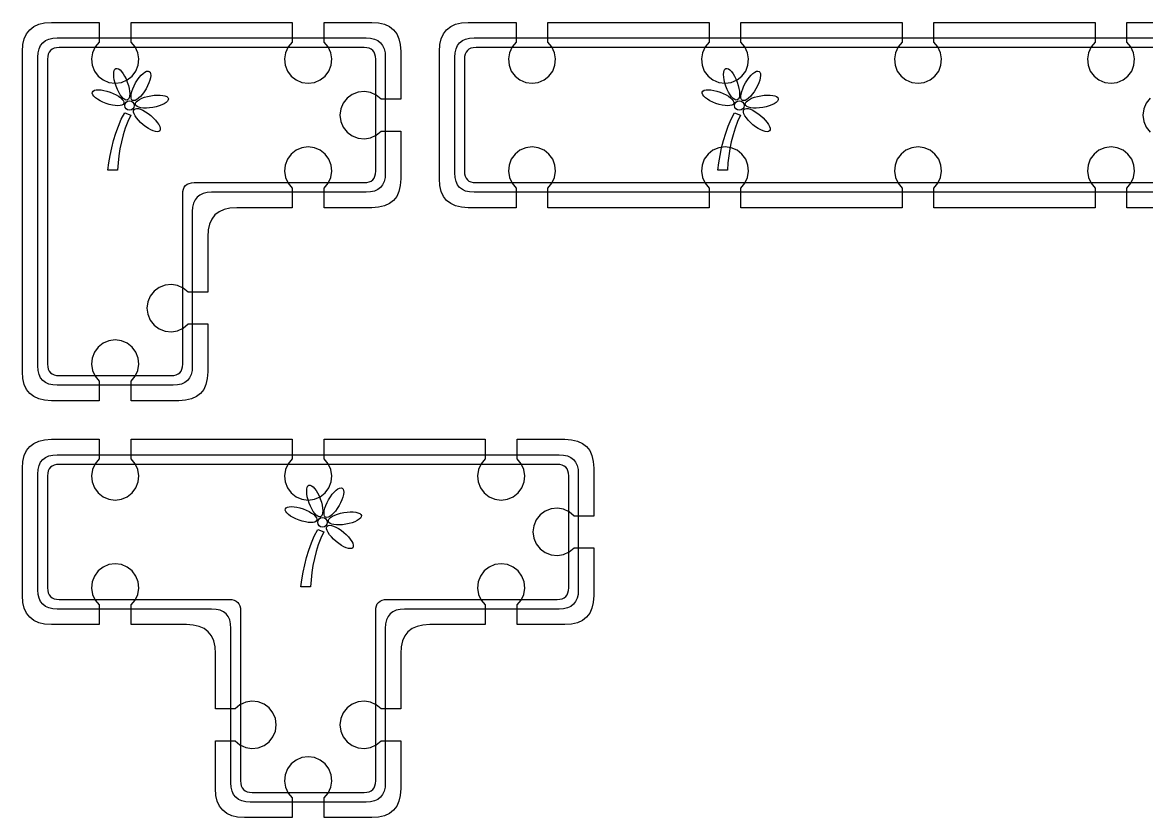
# Model space of a CAD drawing. Extents: x 4 to 296, y 4 to 585.
# Drawn here: x 67.2 to 183.7, y 502.3 to 584.7 of the extents above; entities that cross this region are included whole.
import ezdxf

# ---------------------------------------------------------------- set-up
doc = ezdxf.new("R2010")
doc.units = 0
doc.layers.add('CUT', color=1, linetype='CONTINUOUS')
doc.layers.add('RASTER', color=7, linetype='CONTINUOUS')

msp = doc.modelspace()

# ---------------------------------------------------------------- linework, layer by layer
at = {"layer": 'CUT'}
for points in [[(67.2, 581.7), (67.247, 582.403), (67.388, 583.013), (67.622, 583.528), (67.95, 583.95), (68.372, 584.278), (68.888, 584.513), (69.497, 584.653), (70.2, 584.7), (75.15, 584.7), (75.15, 582.661), (74.731, 582.162), (74.458, 581.569), (74.351, 580.926), (74.418, 580.277), (74.653, 579.669), (75.041, 579.145), (75.553, 578.741), (76.154, 578.487), (76.8, 578.4), (77.446, 578.487), (78.047, 578.741), (78.559, 579.145), (78.947, 579.669), (79.182, 580.277), (79.249, 580.926), (79.142, 581.569), (78.869, 582.162), (78.45, 582.661), (78.45, 584.7), (95.15, 584.7), (95.15, 582.661), (94.731, 582.162), (94.458, 581.569), (94.351, 580.926), (94.418, 580.277), (94.653, 579.669), (95.041, 579.145), (95.553, 578.741), (96.154, 578.487), (96.8, 578.4), (97.446, 578.487), (98.047, 578.741), (98.559, 579.145), (98.947, 579.669), (99.182, 580.277), (99.249, 580.926), (99.142, 581.569), (98.869, 582.162), (98.45, 582.661), (98.45, 584.7), (103.4, 584.7), (104.103, 584.653), (104.713, 584.513), (105.228, 584.278), (105.65, 583.95), (105.978, 583.528), (106.213, 583.013), (106.353, 582.403), (106.4, 581.7), (106.4, 576.75), (104.361, 576.75), (103.862, 577.169), (103.269, 577.442), (102.626, 577.549), (101.977, 577.482), (101.369, 577.247), (100.845, 576.859), (100.441, 576.347), (100.187, 575.746), (100.1, 575.1), (100.187, 574.454), (100.441, 573.853), (100.845, 573.341), (101.369, 572.953), (101.977, 572.718), (102.626, 572.651), (103.269, 572.758), (103.862, 573.031), (104.361, 573.45), (106.4, 573.45), (106.4, 568.5), (106.353, 567.797), (106.213, 567.188), (105.978, 566.672), (105.65, 566.25), (105.228, 565.922), (104.713, 565.688), (104.103, 565.547), (103.4, 565.5), (98.45, 565.5), (98.45, 567.539), (98.869, 568.038), (99.142, 568.631), (99.249, 569.274), (99.182, 569.923), (98.947, 570.531), (98.559, 571.055), (98.047, 571.459), (97.446, 571.713), (96.8, 571.8), (96.154, 571.713), (95.553, 571.459), (95.041, 571.055), (94.653, 570.531), (94.418, 569.923), (94.351, 569.274), (94.458, 568.631), (94.731, 568.038), (95.15, 567.539), (95.15, 565.5), (89.4, 565.5), (88.697, 565.453), (88.088, 565.313), (87.572, 565.078), (87.15, 564.75), (86.822, 564.328), (86.588, 563.813), (86.447, 563.203), (86.4, 562.5), (86.4, 556.75), (84.361, 556.75), (83.862, 557.169), (83.269, 557.442), (82.626, 557.549), (81.977, 557.482), (81.369, 557.247), (80.845, 556.859), (80.441, 556.347), (80.187, 555.746), (80.1, 555.1), (80.187, 554.454), (80.441, 553.853), (80.845, 553.341), (81.369, 552.953), (81.977, 552.718), (82.626, 552.651), (83.269, 552.758), (83.862, 553.031), (84.361, 553.45), (86.4, 553.45), (86.4, 548.5), (86.353, 547.797), (86.213, 547.188), (85.978, 546.672), (85.65, 546.25), (85.228, 545.922), (84.713, 545.688), (84.103, 545.547), (83.4, 545.5), (78.45, 545.5), (78.45, 547.539), (78.869, 548.038), (79.142, 548.631), (79.249, 549.274), (79.182, 549.923), (78.947, 550.531), (78.559, 551.055), (78.047, 551.459), (77.446, 551.713), (76.8, 551.8), (76.154, 551.713), (75.553, 551.459), (75.041, 551.055), (74.653, 550.531), (74.418, 549.923), (74.351, 549.274), (74.458, 548.631), (74.731, 548.038), (75.15, 547.539), (75.15, 545.5), (70.2, 545.5), (69.497, 545.547), (68.887, 545.688), (68.372, 545.922), (67.95, 546.25), (67.622, 546.672), (67.388, 547.188), (67.247, 547.797), (67.2, 548.5)], [(67.2, 538.5), (67.247, 539.203), (67.388, 539.813), (67.622, 540.328), (67.95, 540.75), (68.372, 541.078), (68.888, 541.313), (69.497, 541.453), (70.2, 541.5), (75.15, 541.5), (75.15, 539.461), (74.731, 538.962), (74.458, 538.369), (74.351, 537.726), (74.418, 537.077), (74.653, 536.469), (75.041, 535.945), (75.553, 535.541), (76.154, 535.287), (76.8, 535.2), (77.446, 535.287), (78.047, 535.541), (78.559, 535.945), (78.947, 536.469), (79.182, 537.077), (79.249, 537.726), (79.142, 538.369), (78.869, 538.962), (78.45, 539.461), (78.45, 541.5), (95.15, 541.5), (95.15, 539.461), (94.731, 538.962), (94.458, 538.369), (94.351, 537.726), (94.418, 537.077), (94.653, 536.469), (95.041, 535.945), (95.553, 535.541), (96.154, 535.287), (96.8, 535.2), (97.446, 535.287), (98.047, 535.541), (98.559, 535.945), (98.947, 536.469), (99.182, 537.077), (99.249, 537.726), (99.142, 538.369), (98.869, 538.962), (98.45, 539.461), (98.45, 541.5), (115.15, 541.5), (115.15, 539.461), (114.731, 538.962), (114.458, 538.369), (114.351, 537.726), (114.418, 537.077), (114.653, 536.469), (115.041, 535.945), (115.553, 535.541), (116.154, 535.287), (116.8, 535.2), (117.446, 535.287), (118.047, 535.541), (118.559, 535.945), (118.947, 536.469), (119.182, 537.077), (119.249, 537.726), (119.142, 538.369), (118.869, 538.962), (118.45, 539.461), (118.45, 541.5), (123.4, 541.5), (124.103, 541.453), (124.712, 541.313), (125.228, 541.078), (125.65, 540.75), (125.978, 540.328), (126.212, 539.813), (126.353, 539.203), (126.4, 538.5), (126.4, 533.55), (124.361, 533.55), (123.862, 533.969), (123.269, 534.242), (122.626, 534.349), (121.977, 534.282), (121.369, 534.047), (120.845, 533.659), (120.441, 533.147), (120.187, 532.546), (120.1, 531.9), (120.187, 531.254), (120.441, 530.653), (120.845, 530.141), (121.369, 529.753), (121.977, 529.518), (122.626, 529.451), (123.269, 529.558), (123.862, 529.831), (124.361, 530.25), (126.4, 530.25), (126.4, 525.3), (126.353, 524.597), (126.213, 523.988), (125.978, 523.472), (125.65, 523.05), (125.228, 522.722), (124.713, 522.488), (124.103, 522.347), (123.4, 522.3), (118.45, 522.3), (118.45, 524.339), (118.869, 524.838), (119.142, 525.431), (119.249, 526.074), (119.182, 526.723), (118.947, 527.331), (118.559, 527.855), (118.047, 528.259), (117.446, 528.513), (116.8, 528.6), (116.154, 528.513), (115.553, 528.259), (115.041, 527.855), (114.653, 527.331), (114.418, 526.723), (114.351, 526.074), (114.458, 525.431), (114.731, 524.838), (115.15, 524.339), (115.15, 522.3), (109.4, 522.3), (108.697, 522.253), (108.088, 522.113), (107.572, 521.878), (107.15, 521.55), (106.822, 521.128), (106.588, 520.613), (106.447, 520.003), (106.4, 519.3), (106.4, 513.55), (104.361, 513.55), (103.862, 513.969), (103.269, 514.242), (102.626, 514.349), (101.977, 514.282), (101.369, 514.047), (100.845, 513.659), (100.441, 513.147), (100.187, 512.546), (100.1, 511.9), (100.187, 511.254), (100.441, 510.653), (100.845, 510.141), (101.369, 509.753), (101.977, 509.518), (102.626, 509.451), (103.269, 509.558), (103.862, 509.831), (104.361, 510.25), (106.4, 510.25), (106.4, 505.3), (106.353, 504.597), (106.213, 503.988), (105.978, 503.472), (105.65, 503.05), (105.228, 502.722), (104.713, 502.488), (104.103, 502.347), (103.4, 502.3), (98.45, 502.3), (98.45, 504.339), (98.869, 504.838), (99.142, 505.431), (99.249, 506.074), (99.182, 506.723), (98.947, 507.331), (98.559, 507.855), (98.047, 508.259), (97.446, 508.513), (96.8, 508.6), (96.154, 508.513), (95.553, 508.259), (95.041, 507.855), (94.653, 507.331), (94.418, 506.723), (94.351, 506.074), (94.458, 505.431), (94.731, 504.838), (95.15, 504.339), (95.15, 502.3), (90.2, 502.3), (89.497, 502.347), (88.887, 502.488), (88.372, 502.722), (87.95, 503.05), (87.622, 503.472), (87.387, 503.988), (87.247, 504.597), (87.2, 505.3), (87.2, 510.25), (89.239, 510.25), (89.738, 509.831), (90.331, 509.558), (90.974, 509.451), (91.623, 509.518), (92.231, 509.753), (92.755, 510.141), (93.159, 510.653), (93.413, 511.254), (93.5, 511.9), (93.413, 512.546), (93.159, 513.147), (92.755, 513.659), (92.231, 514.047), (91.623, 514.282), (90.974, 514.349), (90.331, 514.242), (89.738, 513.969), (89.239, 513.55), (87.2, 513.55), (87.2, 519.3), (87.153, 520.003), (87.012, 520.613), (86.778, 521.128), (86.45, 521.55), (86.028, 521.878), (85.512, 522.113), (84.903, 522.253), (84.2, 522.3), (78.45, 522.3), (78.45, 524.339), (78.869, 524.838), (79.142, 525.431), (79.249, 526.074), (79.182, 526.723), (78.947, 527.331), (78.559, 527.855), (78.047, 528.259), (77.446, 528.513), (76.8, 528.6), (76.154, 528.513), (75.553, 528.259), (75.041, 527.855), (74.653, 527.331), (74.418, 526.723), (74.351, 526.074), (74.458, 525.431), (74.731, 524.838), (75.15, 524.339), (75.15, 522.3), (70.2, 522.3), (69.497, 522.347), (68.887, 522.488), (68.372, 522.722), (67.95, 523.05), (67.622, 523.472), (67.388, 523.988), (67.247, 524.597), (67.2, 525.3)]]:
    msp.add_lwpolyline(points, close=True, dxfattribs=at)
for points in [[(186.6, 565.5), (181.65, 565.5), (181.65, 567.539), (182.069, 568.038), (182.342, 568.631), (182.449, 569.274), (182.382, 569.923), (182.147, 570.531), (181.759, 571.055), (181.247, 571.459), (180.646, 571.713), (180, 571.8), (179.354, 571.713), (178.753, 571.459), (178.241, 571.055), (177.853, 570.531), (177.618, 569.923), (177.551, 569.274), (177.658, 568.631), (177.931, 568.038), (178.35, 567.539), (178.35, 565.5), (161.65, 565.5), (161.65, 567.539), (162.069, 568.038), (162.342, 568.631), (162.449, 569.274), (162.382, 569.923), (162.147, 570.531), (161.759, 571.055), (161.247, 571.459), (160.646, 571.713), (160, 571.8), (159.354, 571.713), (158.753, 571.459), (158.241, 571.055), (157.853, 570.531), (157.618, 569.923), (157.551, 569.274), (157.658, 568.631), (157.931, 568.038), (158.35, 567.539), (158.35, 565.5), (141.65, 565.5), (141.65, 567.539), (142.069, 568.038), (142.342, 568.631), (142.449, 569.274), (142.382, 569.923), (142.147, 570.531), (141.759, 571.055), (141.247, 571.459), (140.646, 571.713), (140, 571.8), (139.354, 571.713), (138.753, 571.459), (138.241, 571.055), (137.853, 570.531), (137.618, 569.923), (137.551, 569.274), (137.658, 568.631), (137.931, 568.038), (138.35, 567.539), (138.35, 565.5), (121.65, 565.5), (121.65, 567.539), (122.069, 568.038), (122.342, 568.631), (122.449, 569.274), (122.382, 569.923), (122.147, 570.531), (121.759, 571.055), (121.247, 571.459), (120.646, 571.713), (120, 571.8), (119.354, 571.713), (118.753, 571.459), (118.241, 571.055), (117.853, 570.531), (117.618, 569.923), (117.551, 569.274), (117.658, 568.631), (117.931, 568.038), (118.35, 567.539), (118.35, 565.5), (113.4, 565.5), (112.697, 565.547), (112.088, 565.688), (111.572, 565.922), (111.15, 566.25), (110.822, 566.672), (110.588, 567.188), (110.447, 567.797), (110.4, 568.5), (110.4, 581.7), (110.447, 582.403), (110.588, 583.013), (110.822, 583.528), (111.15, 583.95), (111.572, 584.278), (112.088, 584.513), (112.697, 584.653), (113.4, 584.7), (118.35, 584.7), (118.35, 582.661), (117.931, 582.162), (117.658, 581.569), (117.551, 580.926), (117.618, 580.277), (117.853, 579.669), (118.241, 579.145), (118.753, 578.741), (119.354, 578.487), (120, 578.4), (120.646, 578.487), (121.247, 578.741), (121.759, 579.145), (122.147, 579.669), (122.382, 580.277), (122.449, 580.926), (122.342, 581.569), (122.069, 582.162), (121.65, 582.661), (121.65, 584.7), (138.35, 584.7), (138.35, 582.661), (137.931, 582.162), (137.658, 581.569), (137.551, 580.926), (137.618, 580.277), (137.853, 579.669), (138.241, 579.145), (138.753, 578.741), (139.354, 578.487), (140, 578.4), (140.646, 578.487), (141.247, 578.741), (141.759, 579.145), (142.147, 579.669), (142.382, 580.277), (142.449, 580.926), (142.342, 581.569), (142.069, 582.162), (141.65, 582.661), (141.65, 584.7), (158.35, 584.7), (158.35, 582.661), (157.931, 582.162), (157.658, 581.569), (157.551, 580.926), (157.618, 580.277), (157.853, 579.669), (158.241, 579.145), (158.753, 578.741), (159.354, 578.487), (160, 578.4), (160.646, 578.487), (161.247, 578.741), (161.759, 579.145), (162.147, 579.669), (162.382, 580.277), (162.449, 580.926), (162.342, 581.569), (162.069, 582.162), (161.65, 582.661), (161.65, 584.7), (178.35, 584.7), (178.35, 582.661), (177.931, 582.162), (177.658, 581.569), (177.551, 580.926), (177.618, 580.277), (177.853, 579.669), (178.241, 579.145), (178.753, 578.741), (179.354, 578.487), (180, 578.4), (180.646, 578.487), (181.247, 578.741), (181.759, 579.145), (182.147, 579.669), (182.382, 580.277), (182.449, 580.926), (182.342, 581.569), (182.069, 582.162), (181.65, 582.661), (181.65, 584.7), (186.6, 584.7)], [(184.045, 576.859), (183.641, 576.347), (183.387, 575.746), (183.3, 575.1), (183.387, 574.454), (183.641, 573.853), (184.045, 573.341)]]:
    msp.add_lwpolyline(points, dxfattribs=at)
at = {"layer": 'RASTER'}
for points in [[(68.8, 581.1), (68.831, 581.569), (68.925, 581.975), (69.081, 582.319), (69.3, 582.6), (69.581, 582.819), (69.925, 582.975), (70.331, 583.069), (70.8, 583.1), (102.8, 583.1), (103.269, 583.069), (103.675, 582.975), (104.019, 582.819), (104.3, 582.6), (104.519, 582.319), (104.675, 581.975), (104.769, 581.569), (104.8, 581.1), (104.8, 569.1), (104.769, 568.631), (104.675, 568.225), (104.519, 567.881), (104.3, 567.6), (104.019, 567.381), (103.675, 567.225), (103.269, 567.131), (102.8, 567.1), (86.8, 567.1), (86.331, 567.069), (85.925, 566.975), (85.581, 566.819), (85.3, 566.6), (85.081, 566.319), (84.925, 565.975), (84.831, 565.569), (84.8, 565.1), (84.8, 549.1), (84.769, 548.631), (84.675, 548.225), (84.519, 547.881), (84.3, 547.6), (84.019, 547.381), (83.675, 547.225), (83.269, 547.131), (82.8, 547.1), (70.8, 547.1), (70.331, 547.131), (69.925, 547.225), (69.581, 547.381), (69.3, 547.6), (69.081, 547.881), (68.925, 548.225), (68.831, 548.631), (68.8, 549.1)], [(69.8, 580.9), (69.8, 549.3), (69.819, 549.019), (69.875, 548.775), (69.969, 548.569), (70.1, 548.4), (70.269, 548.269), (70.475, 548.175), (70.719, 548.119), (71, 548.1), (82.6, 548.1), (82.881, 548.119), (83.125, 548.175), (83.331, 548.269), (83.5, 548.4), (83.631, 548.569), (83.725, 548.775), (83.781, 549.019), (83.8, 549.3), (83.8, 566.9), (83.819, 567.181), (83.875, 567.425), (83.969, 567.631), (84.1, 567.8), (84.269, 567.931), (84.475, 568.025), (84.719, 568.081), (85, 568.1), (102.6, 568.1), (102.881, 568.119), (103.125, 568.175), (103.331, 568.269), (103.5, 568.4), (103.631, 568.569), (103.725, 568.775), (103.781, 569.019), (103.8, 569.3), (103.8, 580.9), (103.781, 581.181), (103.725, 581.425), (103.631, 581.631), (103.5, 581.8), (103.331, 581.931), (103.125, 582.025), (102.881, 582.081), (102.6, 582.1), (71, 582.1), (70.719, 582.081), (70.475, 582.025), (70.269, 581.931), (70.1, 581.8), (69.969, 581.631), (69.875, 581.425), (69.819, 581.181), (69.8, 580.9)], [(76.888, 579.937), (77.018, 579.947), (77.162, 579.892), (77.316, 579.777), (77.474, 579.609), (77.633, 579.394), (77.788, 579.136), (77.933, 578.842), (78.065, 578.518), (78.173, 578.185), (78.25, 577.866), (78.297, 577.57), (78.314, 577.302), (78.3, 577.072), (78.256, 576.885), (78.181, 576.75), (78.076, 576.675), (77.946, 576.665), (77.803, 576.72), (77.649, 576.835), (77.49, 577.002), (77.331, 577.218), (77.176, 577.476), (77.031, 577.769), (76.9, 578.094), (76.792, 578.427), (76.714, 578.746), (76.667, 579.042), (76.65, 579.309), (76.664, 579.54), (76.708, 579.726), (76.783, 579.861), (76.888, 579.937)], [(80.334, 579.636), (80.425, 579.543), (80.475, 579.397), (80.486, 579.206), (80.459, 578.976), (80.397, 578.716), (80.299, 578.432), (80.167, 578.132), (80.003, 577.822), (79.817, 577.526), (79.623, 577.262), (79.426, 577.035), (79.232, 576.85), (79.046, 576.712), (78.875, 576.626), (78.724, 576.597), (78.598, 576.629), (78.507, 576.722), (78.457, 576.868), (78.446, 577.059), (78.473, 577.288), (78.535, 577.549), (78.633, 577.833), (78.765, 578.133), (78.929, 578.442), (79.115, 578.739), (79.309, 579.003), (79.506, 579.23), (79.7, 579.415), (79.886, 579.552), (80.057, 579.638), (80.208, 579.668), (80.334, 579.636)], [(140.088, 579.937), (140.218, 579.947), (140.362, 579.892), (140.516, 579.777), (140.674, 579.609), (140.833, 579.394), (140.988, 579.136), (141.133, 578.842), (141.265, 578.518), (141.373, 578.185), (141.45, 577.866), (141.497, 577.57), (141.514, 577.302), (141.5, 577.072), (141.456, 576.885), (141.381, 576.75), (141.276, 576.675), (141.146, 576.665), (141.003, 576.72), (140.849, 576.835), (140.69, 577.002), (140.531, 577.218), (140.376, 577.476), (140.231, 577.769), (140.1, 578.094), (139.992, 578.427), (139.914, 578.746), (139.867, 579.042), (139.85, 579.309), (139.864, 579.54), (139.908, 579.726), (139.983, 579.861), (140.088, 579.937)], [(143.534, 579.636), (143.625, 579.543), (143.675, 579.397), (143.686, 579.206), (143.659, 578.976), (143.597, 578.716), (143.499, 578.432), (143.367, 578.132), (143.203, 577.822), (143.017, 577.526), (142.823, 577.262), (142.626, 577.035), (142.432, 576.85), (142.246, 576.712), (142.075, 576.626), (141.924, 576.597), (141.798, 576.629), (141.707, 576.722), (141.657, 576.868), (141.646, 577.059), (141.673, 577.288), (141.735, 577.549), (141.833, 577.833), (141.965, 578.133), (142.129, 578.442), (142.315, 578.739), (142.509, 579.003), (142.706, 579.23), (142.9, 579.415), (143.086, 579.552), (143.257, 579.638), (143.408, 579.668), (143.534, 579.636)], [(74.443, 577.492), (74.519, 577.597), (74.654, 577.672), (74.84, 577.716), (75.071, 577.73), (75.338, 577.713), (75.634, 577.666), (75.953, 577.588), (76.286, 577.48), (76.611, 577.349), (76.904, 577.204), (77.162, 577.049), (77.378, 576.89), (77.545, 576.731), (77.66, 576.577), (77.715, 576.434), (77.705, 576.304), (77.63, 576.199), (77.495, 576.124), (77.308, 576.08), (77.078, 576.066), (76.81, 576.083), (76.514, 576.13), (76.195, 576.207), (75.862, 576.315), (75.538, 576.447), (75.244, 576.592), (74.986, 576.747), (74.771, 576.906), (74.603, 577.064), (74.488, 577.218), (74.433, 577.362), (74.443, 577.492)], [(82.318, 576.803), (82.305, 576.673), (82.225, 576.541), (82.086, 576.41), (81.893, 576.283), (81.653, 576.163), (81.373, 576.056), (81.058, 575.964), (80.716, 575.891), (80.369, 575.842), (80.042, 575.821), (79.742, 575.826), (79.475, 575.856), (79.251, 575.91), (79.075, 575.986), (78.955, 576.083), (78.899, 576.2), (78.912, 576.329), (78.991, 576.461), (79.13, 576.593), (79.323, 576.72), (79.563, 576.839), (79.844, 576.946), (80.158, 577.039), (80.501, 577.112), (80.847, 577.16), (81.174, 577.181), (81.475, 577.176), (81.741, 577.146), (81.966, 577.092), (82.142, 577.017), (82.261, 576.919), (82.318, 576.803)], [(137.643, 577.492), (137.719, 577.597), (137.854, 577.672), (138.04, 577.716), (138.271, 577.73), (138.538, 577.713), (138.834, 577.666), (139.153, 577.588), (139.486, 577.48), (139.811, 577.349), (140.104, 577.204), (140.362, 577.049), (140.578, 576.89), (140.745, 576.731), (140.86, 576.577), (140.915, 576.434), (140.905, 576.304), (140.83, 576.199), (140.695, 576.124), (140.508, 576.08), (140.278, 576.066), (140.01, 576.083), (139.714, 576.13), (139.395, 576.207), (139.062, 576.315), (138.738, 576.447), (138.444, 576.592), (138.186, 576.747), (137.971, 576.906), (137.803, 577.064), (137.688, 577.218), (137.633, 577.362), (137.643, 577.492)], [(145.518, 576.803), (145.505, 576.673), (145.425, 576.541), (145.286, 576.41), (145.093, 576.283), (144.853, 576.163), (144.573, 576.056), (144.258, 575.964), (143.916, 575.891), (143.569, 575.842), (143.242, 575.821), (142.942, 575.826), (142.675, 575.856), (142.451, 575.91), (142.275, 575.986), (142.155, 576.083), (142.099, 576.2), (142.112, 576.329), (142.191, 576.461), (142.33, 576.593), (142.523, 576.72), (142.763, 576.839), (143.044, 576.946), (143.358, 577.039), (143.701, 577.112), (144.047, 577.16), (144.374, 577.181), (144.675, 577.176), (144.941, 577.146), (145.166, 577.092), (145.342, 577.017), (145.461, 576.919), (145.518, 576.803)], [(81.423, 573.462), (81.315, 573.389), (81.163, 573.365), (80.973, 573.387), (80.751, 573.453), (80.506, 573.56), (80.243, 573.706), (79.97, 573.887), (79.694, 574.103), (79.434, 574.337), (79.208, 574.574), (79.019, 574.808), (78.871, 575.031), (78.767, 575.237), (78.712, 575.421), (78.71, 575.575), (78.763, 575.693), (78.87, 575.767), (79.023, 575.791), (79.213, 575.768), (79.434, 575.702), (79.68, 575.595), (79.942, 575.45), (80.215, 575.268), (80.491, 575.053), (80.751, 574.818), (80.978, 574.581), (81.167, 574.348), (81.315, 574.124), (81.418, 573.918), (81.473, 573.734), (81.476, 573.58), (81.423, 573.462)], [(144.623, 573.462), (144.515, 573.389), (144.363, 573.365), (144.173, 573.387), (143.951, 573.453), (143.706, 573.56), (143.443, 573.706), (143.17, 573.887), (142.894, 574.103), (142.634, 574.337), (142.408, 574.574), (142.219, 574.808), (142.071, 575.031), (141.967, 575.237), (141.912, 575.421), (141.91, 575.575), (141.963, 575.693), (142.07, 575.767), (142.223, 575.791), (142.413, 575.768), (142.634, 575.702), (142.88, 575.595), (143.142, 575.45), (143.415, 575.268), (143.691, 575.053), (143.951, 574.818), (144.178, 574.581), (144.367, 574.348), (144.515, 574.124), (144.618, 573.918), (144.673, 573.734), (144.676, 573.58), (144.623, 573.462)], [(76.056, 569.396), (76.161, 570.15), (76.292, 570.919), (76.453, 571.693), (76.645, 572.465), (76.872, 573.225), (77.137, 573.965), (77.443, 574.675), (77.792, 575.348), (78.412, 575.1), (78.109, 574.438), (77.85, 573.755), (77.632, 573.055), (77.451, 572.341), (77.305, 571.615), (77.191, 570.88), (77.107, 570.14), (77.048, 569.396)], [(139.256, 569.396), (139.361, 570.15), (139.492, 570.919), (139.653, 571.693), (139.845, 572.465), (140.072, 573.225), (140.337, 573.965), (140.643, 574.675), (140.992, 575.348), (141.612, 575.1), (141.309, 574.438), (141.05, 573.755), (140.832, 573.055), (140.651, 572.341), (140.505, 571.615), (140.391, 570.88), (140.307, 570.14), (140.248, 569.396)], [(68.8, 537.9), (68.831, 538.369), (68.925, 538.775), (69.081, 539.119), (69.3, 539.4), (69.581, 539.619), (69.925, 539.775), (70.331, 539.869), (70.8, 539.9), (122.8, 539.9), (123.269, 539.869), (123.675, 539.775), (124.019, 539.619), (124.3, 539.4), (124.519, 539.119), (124.675, 538.775), (124.769, 538.369), (124.8, 537.9), (124.8, 525.9), (124.769, 525.431), (124.675, 525.025), (124.519, 524.681), (124.3, 524.4), (124.019, 524.181), (123.675, 524.025), (123.269, 523.931), (122.8, 523.9), (106.8, 523.9), (106.331, 523.869), (105.925, 523.775), (105.581, 523.619), (105.3, 523.4), (105.081, 523.119), (104.925, 522.775), (104.831, 522.369), (104.8, 521.9), (104.8, 505.9), (104.769, 505.431), (104.675, 505.025), (104.519, 504.681), (104.3, 504.4), (104.019, 504.181), (103.675, 504.025), (103.269, 503.931), (102.8, 503.9), (90.8, 503.9), (90.331, 503.931), (89.925, 504.025), (89.581, 504.181), (89.3, 504.4), (89.081, 504.681), (88.925, 505.025), (88.831, 505.431), (88.8, 505.9), (88.8, 521.9), (88.769, 522.369), (88.675, 522.775), (88.519, 523.119), (88.3, 523.4), (88.019, 523.619), (87.675, 523.775), (87.269, 523.869), (86.8, 523.9), (70.8, 523.9), (70.331, 523.931), (69.925, 524.025), (69.581, 524.181), (69.3, 524.4), (69.081, 524.681), (68.925, 525.025), (68.831, 525.431), (68.8, 525.9)], [(69.8, 537.7), (69.8, 526.1), (69.819, 525.819), (69.875, 525.575), (69.969, 525.369), (70.1, 525.2), (70.269, 525.069), (70.475, 524.975), (70.719, 524.919), (71, 524.9), (88.6, 524.9), (88.881, 524.881), (89.125, 524.825), (89.331, 524.731), (89.5, 524.6), (89.631, 524.431), (89.725, 524.225), (89.781, 523.981), (89.8, 523.7), (89.8, 506.1), (89.819, 505.819), (89.875, 505.575), (89.969, 505.369), (90.1, 505.2), (90.269, 505.069), (90.475, 504.975), (90.719, 504.919), (91, 504.9), (102.6, 504.9), (102.881, 504.919), (103.125, 504.975), (103.331, 505.069), (103.5, 505.2), (103.631, 505.369), (103.725, 505.575), (103.781, 505.819), (103.8, 506.1), (103.8, 523.7), (103.819, 523.981), (103.875, 524.225), (103.969, 524.431), (104.1, 524.6), (104.269, 524.731), (104.475, 524.825), (104.719, 524.881), (105, 524.9), (122.6, 524.9), (122.881, 524.919), (123.125, 524.975), (123.331, 525.069), (123.5, 525.2), (123.631, 525.369), (123.725, 525.575), (123.781, 525.819), (123.8, 526.1), (123.8, 537.7), (123.781, 537.981), (123.725, 538.225), (123.631, 538.431), (123.5, 538.6), (123.331, 538.731), (123.125, 538.825), (122.881, 538.881), (122.6, 538.9), (71, 538.9), (70.719, 538.881), (70.475, 538.825), (70.269, 538.731), (70.1, 538.6), (69.969, 538.431), (69.875, 538.225), (69.819, 537.981), (69.8, 537.7)], [(96.888, 536.737), (97.018, 536.747), (97.162, 536.692), (97.316, 536.577), (97.474, 536.409), (97.633, 536.194), (97.788, 535.936), (97.933, 535.642), (98.065, 535.318), (98.173, 534.985), (98.25, 534.666), (98.297, 534.37), (98.314, 534.102), (98.3, 533.872), (98.256, 533.685), (98.181, 533.55), (98.076, 533.475), (97.946, 533.465), (97.803, 533.52), (97.649, 533.635), (97.49, 533.802), (97.331, 534.018), (97.176, 534.276), (97.031, 534.569), (96.9, 534.894), (96.792, 535.227), (96.714, 535.546), (96.667, 535.842), (96.65, 536.109), (96.664, 536.34), (96.708, 536.526), (96.783, 536.661), (96.888, 536.737)], [(100.334, 536.436), (100.425, 536.343), (100.475, 536.197), (100.486, 536.006), (100.459, 535.776), (100.397, 535.516), (100.299, 535.232), (100.167, 534.932), (100.003, 534.622), (99.817, 534.326), (99.623, 534.062), (99.426, 533.835), (99.232, 533.65), (99.046, 533.512), (98.875, 533.426), (98.724, 533.397), (98.598, 533.429), (98.507, 533.522), (98.457, 533.668), (98.446, 533.859), (98.473, 534.088), (98.535, 534.349), (98.633, 534.633), (98.765, 534.933), (98.929, 535.242), (99.115, 535.539), (99.309, 535.803), (99.506, 536.03), (99.7, 536.215), (99.886, 536.352), (100.057, 536.438), (100.208, 536.468), (100.334, 536.436)], [(94.443, 534.292), (94.519, 534.397), (94.654, 534.472), (94.84, 534.516), (95.071, 534.53), (95.338, 534.513), (95.634, 534.466), (95.953, 534.388), (96.286, 534.28), (96.611, 534.149), (96.904, 534.004), (97.162, 533.849), (97.378, 533.69), (97.545, 533.531), (97.66, 533.377), (97.715, 533.234), (97.705, 533.104), (97.63, 532.999), (97.495, 532.924), (97.308, 532.88), (97.078, 532.866), (96.81, 532.883), (96.514, 532.93), (96.195, 533.007), (95.862, 533.115), (95.538, 533.247), (95.244, 533.392), (94.986, 533.547), (94.771, 533.706), (94.603, 533.864), (94.488, 534.018), (94.433, 534.162), (94.443, 534.292)], [(102.318, 533.603), (102.305, 533.473), (102.225, 533.341), (102.086, 533.21), (101.893, 533.083), (101.653, 532.963), (101.373, 532.856), (101.058, 532.764), (100.716, 532.691), (100.369, 532.642), (100.042, 532.621), (99.742, 532.626), (99.475, 532.656), (99.251, 532.71), (99.075, 532.786), (98.955, 532.883), (98.899, 533), (98.912, 533.129), (98.991, 533.261), (99.13, 533.393), (99.323, 533.52), (99.563, 533.639), (99.844, 533.746), (100.158, 533.839), (100.501, 533.912), (100.847, 533.96), (101.174, 533.981), (101.475, 533.976), (101.741, 533.946), (101.966, 533.892), (102.142, 533.817), (102.261, 533.719), (102.318, 533.603)], [(101.423, 530.262), (101.315, 530.189), (101.163, 530.165), (100.973, 530.187), (100.751, 530.253), (100.506, 530.36), (100.243, 530.506), (99.97, 530.687), (99.694, 530.903), (99.434, 531.137), (99.208, 531.374), (99.019, 531.608), (98.871, 531.831), (98.767, 532.037), (98.712, 532.221), (98.71, 532.375), (98.763, 532.493), (98.87, 532.567), (99.023, 532.591), (99.213, 532.568), (99.434, 532.502), (99.68, 532.395), (99.942, 532.25), (100.215, 532.068), (100.491, 531.853), (100.751, 531.618), (100.978, 531.381), (101.167, 531.148), (101.315, 530.924), (101.418, 530.718), (101.473, 530.534), (101.476, 530.38), (101.423, 530.262)], [(96.056, 526.196), (96.161, 526.95), (96.292, 527.719), (96.453, 528.493), (96.645, 529.265), (96.872, 530.025), (97.137, 530.765), (97.443, 531.475), (97.792, 532.148), (98.412, 531.9), (98.109, 531.238), (97.85, 530.555), (97.632, 529.855), (97.451, 529.141), (97.305, 528.415), (97.191, 527.68), (97.107, 526.94), (97.048, 526.196)]]:
    msp.add_lwpolyline(points, close=True, dxfattribs=at)
for points in [[(186, 567.1), (114, 567.1), (113.531, 567.131), (113.125, 567.225), (112.781, 567.381), (112.5, 567.6), (112.281, 567.881), (112.125, 568.225), (112.031, 568.631), (112, 569.1), (112, 581.1), (112.031, 581.569), (112.125, 581.975), (112.281, 582.319), (112.5, 582.6), (112.781, 582.819), (113.125, 582.975), (113.531, 583.069), (114, 583.1), (186, 583.1)], [(185.8, 582.1), (114.2, 582.1), (113.919, 582.081), (113.675, 582.025), (113.469, 581.931), (113.3, 581.8), (113.169, 581.631), (113.075, 581.425), (113.019, 581.181), (113, 580.9), (113, 580.9), (113, 569.3), (113.019, 569.019), (113.075, 568.775), (113.169, 568.569), (113.3, 568.4), (113.469, 568.269), (113.675, 568.175), (113.919, 568.119), (114.2, 568.1), (185.8, 568.1)]]:
    msp.add_lwpolyline(points, dxfattribs=at)
for centre in [(78.288, 576.092), (141.488, 576.092), (98.288, 532.892)]:
    msp.add_circle(centre, 0.496, dxfattribs=at)

doc.saveas('drawing.dxf')
